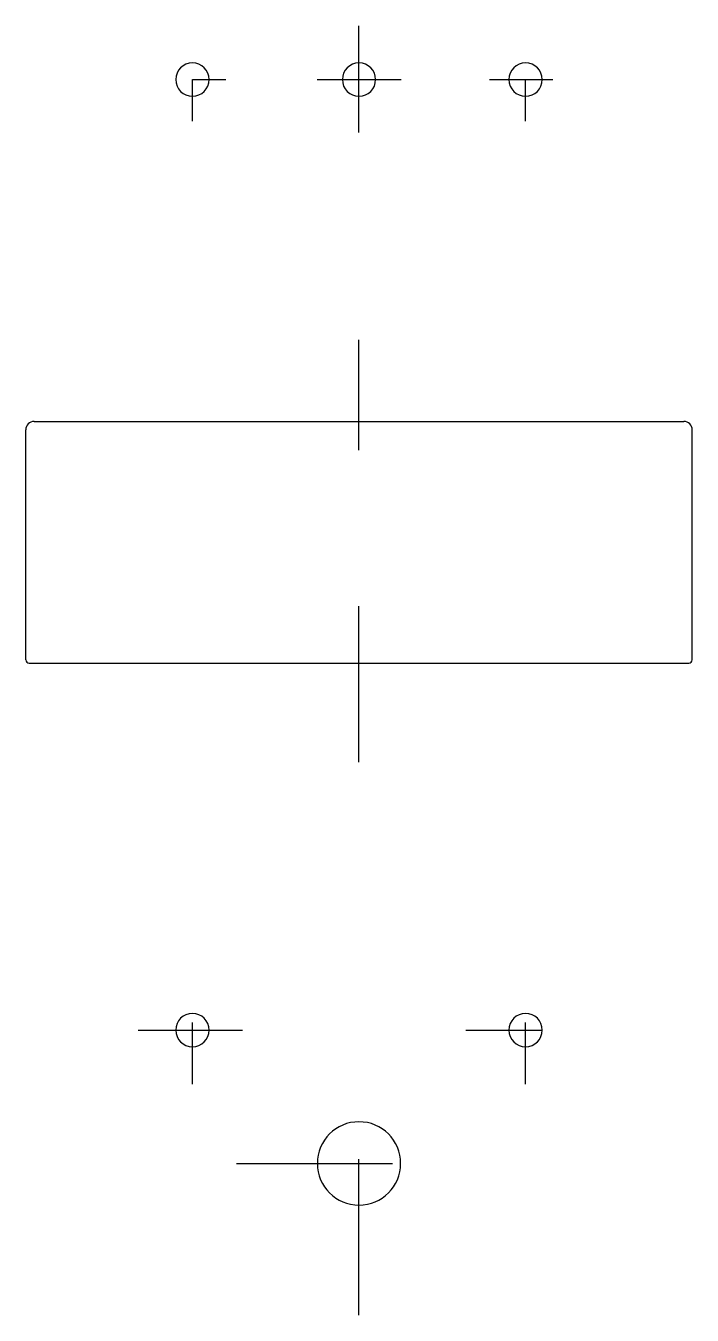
# Model space of a CAD drawing. Extents: x -412.826 to -412.398, y 315.005 to 315.832.
import ezdxf

# ---------------------------------------------------------------- set-up
doc = ezdxf.new("R2010")
doc.units = 0
doc.header["$LTSCALE"] = 0.2
doc.header["$MEASUREMENT"] = 0
doc.linetypes.add('AXES', pattern=[0.54, 0.3, -0.08, 0.08, -0.08])
doc.linetypes.add('CONTINU', pattern=[0])
doc.layers.get('0').update_dxf_attribs({"linetype": 'CONTINUOUS'})
doc.layers.add('DECA_EIXOS', color=5, linetype='AXES')

msp = doc.modelspace()

# ---------------------------------------------------------------- linework, layer by layer
at = {"linetype": 'CONTINU'}
for points in [[(-412.71878, 315.80801, 1), (-412.71878, 315.78663)], [(-412.71878, 315.78663, 1), (-412.71878, 315.80801)], [(-412.61188, 315.80801, 1), (-412.61188, 315.78663)], [(-412.61188, 315.78663, 1), (-412.61188, 315.80801)], [(-412.50497, 315.80801, 1), (-412.50497, 315.78663)], [(-412.50497, 315.78663, 1), (-412.50497, 315.80801)], [(-412.82034, 315.57817, 0.414223), (-412.82569, 315.57282)], [(-412.39807, 315.57282, 0.414219), (-412.40341, 315.57817)], [(-412.82569, 315.4253, 0.414243), (-412.82355, 315.42316)], [(-412.40021, 315.42316, 0.414186), (-412.39807, 315.4253)], [(-412.71878, 315.19865, 1), (-412.71878, 315.17727)], [(-412.71878, 315.17727, 1), (-412.71878, 315.19865)], [(-412.50497, 315.19865, 1), (-412.50497, 315.17727)], [(-412.50497, 315.17727, 1), (-412.50497, 315.19865)], [(-412.61188, 315.12916, 1), (-412.61188, 315.07571)], [(-412.61188, 315.07571, 1), (-412.61188, 315.12916)]]:
    msp.add_lwpolyline(points, format="xyb", dxfattribs=at)
for points in [[(-412.82034, 315.57817), (-412.70196, 315.57816)], [(-412.70196, 315.57816), (-412.40341, 315.57817)], [(-412.82569, 315.4253), (-412.82569, 315.57282)], [(-412.39807, 315.4253), (-412.39807, 315.57282)], [(-412.82355, 315.42316), (-412.81601, 315.42316)], [(-412.81601, 315.42316), (-412.42266, 315.42317)], [(-412.42266, 315.42317), (-412.40021, 315.42316)]]:
    msp.add_lwpolyline(points, dxfattribs=at)
at = {"layer": 'DECA_EIXOS'}
for points in [[(-412.61188, 315.76328), (-412.61188, 315.83179)], [(-412.71878, 315.77059), (-412.71878, 315.79732)], [(-412.71878, 315.79732), (-412.69725, 315.79732)], [(-412.63877, 315.79732), (-412.58489, 315.79732)], [(-412.52823, 315.79732), (-412.4876, 315.79732)], [(-412.50497, 315.77059), (-412.50497, 315.79732)], [(-412.61188, 315.3597), (-412.61188, 315.6305)], [(-412.71878, 315.15322), (-412.71878, 315.19277)], [(-412.50497, 315.15322), (-412.50497, 315.19277)], [(-412.75366, 315.18796), (-412.68671, 315.18796)], [(-412.61188, 315.00516), (-412.61188, 315.18331)], [(-412.54334, 315.18796), (-412.49428, 315.18796)], [(-412.69037, 315.10244), (-412.5367, 315.10244)]]:
    msp.add_lwpolyline(points, dxfattribs=at)

doc.saveas('drawing.dxf')
